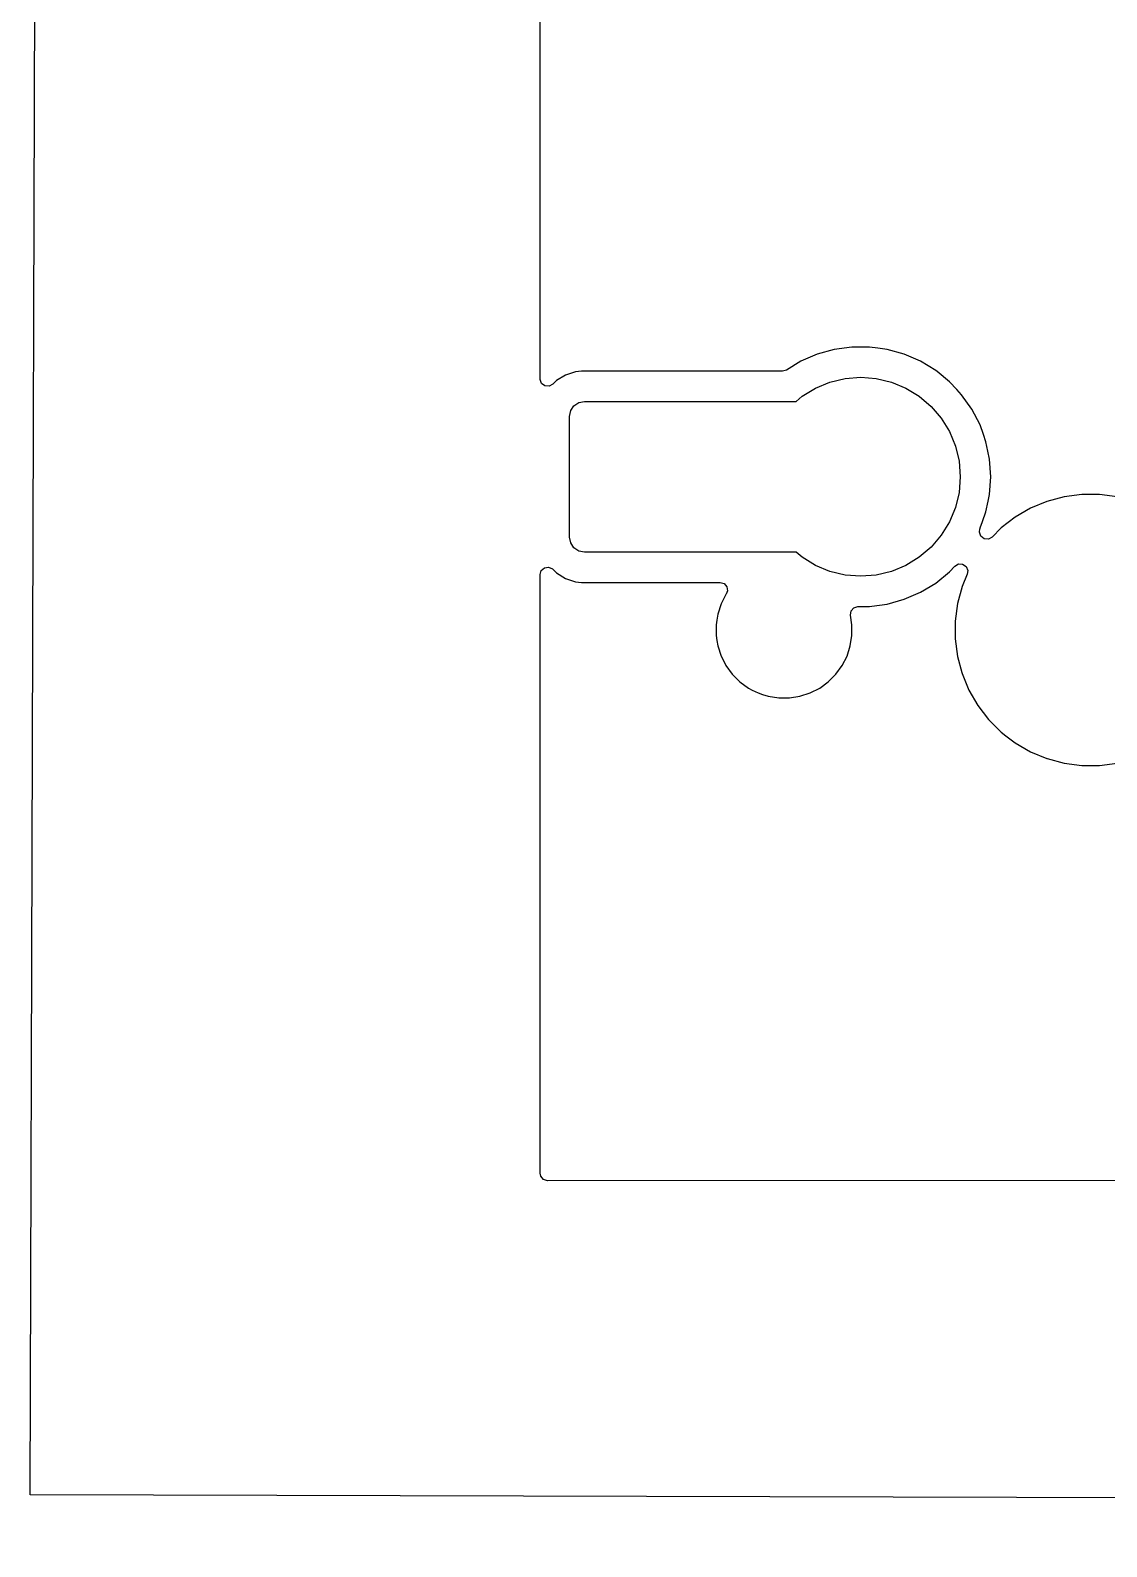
# Model space of a CAD drawing. Header units: millimetres. Extents: x 46 to 4458, y 59 to 1499.
# Drawn here: x 1638.06 to 1655.9, y 832.69 to 857.83 of the extents above; entities that cross this region are included whole.
import ezdxf

# ---------------------------------------------------------------- set-up
doc = ezdxf.new("R2010")
doc.units = ezdxf.units.MM
doc.layers.add('BLACK', color=7, linetype='Continuous')

msp = doc.modelspace()

# ---------------------------------------------------------------- linework, layer by layer
msp.add_lwpolyline([(1739.51188, 833.25441), (1638.06271, 833.5564), (1638.38771, 944.69762), (2107.13583, 944.69762), (2107.13583, 832.69492), (1950.85196, 832.69492)])
at = {"layer": 'BLACK', "linetype": 'Continuous'}
for p, q in [((1646.50862, 852.04812), (1646.50862, 858.53479)), ((1651.10127, 852.45795), (1650.83144, 852.34075)), ((1651.38456, 852.53733), (1651.10127, 852.45795)), ((1651.67602, 852.57739), (1651.38456, 852.53733)), ((1651.38456, 852.53733), (1651.38456, 852.53733)), ((1651.97022, 852.57739), (1651.67602, 852.57739)), ((1651.67602, 852.57739), (1651.67602, 852.57739)), ((1652.10907, 852.5583), (1651.97022, 852.57739)), ((1651.97022, 852.57739), (1651.97022, 852.57739)), ((1652.26167, 852.53733), (1652.10907, 852.5583)), ((1652.26168, 852.53733), (1652.26167, 852.53733)), ((1652.54496, 852.45795), (1652.26168, 852.53733)), ((1652.26168, 852.53733), (1652.26168, 852.53733)), ((1652.81479, 852.34075), (1652.54496, 852.45795)), ((1650.59249, 852.19544), (1650.52806, 852.17739)), ((1650.83144, 852.34075), (1650.59249, 852.19544)), ((1650.83144, 852.34075), (1650.83144, 852.34075)), ((1652.8148, 852.34075), (1652.81479, 852.34075)), ((1653.06616, 852.18789), (1652.8148, 852.34075)), ((1646.50894, 852.03927), (1646.50862, 852.04812)), ((1646.53335, 851.97381), (1646.50894, 852.03927)), ((1646.58929, 851.93194), (1646.53335, 851.97381)), ((1646.7203, 851.96044), (1646.65898, 851.92695)), ((1646.77946, 852.0196), (1646.7203, 851.96044)), ((1646.92878, 852.1117), (1646.77946, 852.0196)), ((1646.92879, 852.1117), (1646.92878, 852.1117)), ((1647.09532, 852.16689), (1646.92879, 852.1117)), ((1647.1981, 852.17739), (1647.09532, 852.16689)), ((1647.09532, 852.16689), (1647.09532, 852.16689)), ((1647.19812, 852.17739), (1647.1981, 852.17739)), ((1650.52806, 852.17739), (1647.19812, 852.17739)), ((1651.07404, 851.89705), (1651.31324, 851.99613)), ((1651.31324, 851.99613), (1651.565, 852.05657)), ((1651.565, 852.05657), (1651.82312, 852.07689)), ((1651.82312, 852.07689), (1652.08124, 852.05657)), ((1652.08124, 852.05657), (1652.333, 851.99613)), ((1652.333, 851.99613), (1652.5722, 851.89705)), ((1653.06617, 852.18789), (1653.06616, 852.18789)), ((1653.08821, 852.16995), (1653.06617, 852.18789)), ((1653.06617, 852.18789), (1653.06617, 852.18789)), ((1653.29438, 852.00223), (1653.08821, 852.16995)), ((1653.29438, 852.00222), (1653.29438, 852.00223)), ((1653.41735, 851.87055), (1653.29438, 852.00222)), ((1653.29438, 852.00222), (1653.29438, 852.00222)), ((1646.65898, 851.92695), (1646.58929, 851.93194)), ((1650.75389, 851.67689), (1650.85327, 851.76177)), ((1650.85327, 851.76177), (1651.07404, 851.89705)), ((1652.5722, 851.89705), (1652.79297, 851.76177)), ((1652.79297, 851.76177), (1652.98985, 851.59361)), ((1653.49519, 851.78721), (1653.41735, 851.87055)), ((1653.66484, 851.54687), (1653.49519, 851.78721)), ((1646.99812, 851.42689), (1647.01715, 851.52256)), ((1647.01715, 851.52256), (1647.07134, 851.60366)), ((1647.07134, 851.60366), (1647.15245, 851.65786)), ((1647.15245, 851.65786), (1647.24812, 851.67689)), ((1647.24812, 851.67689), (1649.29812, 851.67689)), ((1649.29812, 851.67689), (1650.75389, 851.67689)), ((1652.98985, 851.59361), (1653.158, 851.39673)), ((1653.66484, 851.54686), (1653.66484, 851.54687)), ((1653.66484, 851.54687), (1653.66484, 851.54687)), ((1653.80019, 851.28565), (1653.66484, 851.54686)), ((1646.99812, 849.42689), (1646.99812, 851.42689)), ((1653.158, 851.39673), (1653.29328, 851.17597)), ((1653.85575, 851.12932), (1653.80019, 851.28565)), ((1653.29328, 851.17597), (1653.39236, 850.93677)), ((1653.39236, 850.93677), (1653.45281, 850.685)), ((1653.89871, 851.00845), (1653.85575, 851.12932)), ((1653.89871, 851.00843), (1653.89871, 851.00845)), ((1653.93195, 850.84849), (1653.89871, 851.00843)), ((1653.45281, 850.685), (1653.47312, 850.42689)), ((1653.95857, 850.7204), (1653.93195, 850.84849)), ((1653.97864, 850.42689), (1653.95857, 850.7204)), ((1653.47312, 850.42689), (1653.45281, 850.16877)), ((1653.95857, 850.13338), (1653.97864, 850.42689)), ((1653.45281, 850.16877), (1653.39236, 849.91701)), ((1653.89871, 849.84534), (1653.93532, 850.02149)), ((1653.93532, 850.02149), (1653.95857, 850.13338)), ((1654.91012, 850.01674), (1654.63832, 849.90415)), ((1655.19432, 850.09289), (1654.91012, 850.01674)), ((1655.486, 850.13129), (1655.19432, 850.09289)), ((1655.48601, 850.13129), (1655.486, 850.13129)), ((1655.78023, 850.13129), (1655.48601, 850.13129)), ((1655.48601, 850.13129), (1655.48601, 850.13129)), ((1655.78024, 850.13129), (1655.78023, 850.13129)), ((1655.78023, 850.13129), (1655.78023, 850.13129)), ((1656.07192, 850.09289), (1655.78024, 850.13129)), ((1653.39236, 849.91701), (1653.29328, 849.6778)), ((1653.80368, 849.57793), (1653.84166, 849.6848)), ((1653.84166, 849.6848), (1653.89871, 849.84533)), ((1653.89871, 849.84533), (1653.89871, 849.84534)), ((1653.89871, 849.84534), (1653.89871, 849.84534)), ((1654.38351, 849.75704), (1654.15011, 849.57794)), ((1654.38353, 849.75705), (1654.38351, 849.75704)), ((1654.63831, 849.90415), (1654.38353, 849.75705)), ((1654.63832, 849.90415), (1654.63831, 849.90415)), ((1653.158, 849.45704), (1652.98985, 849.26016)), ((1653.29328, 849.6778), (1653.158, 849.45704)), ((1653.78901, 849.50704), (1653.79896, 849.56529)), ((1653.81343, 849.44158), (1653.78901, 849.50704)), ((1653.79896, 849.56529), (1653.80019, 849.56811)), ((1653.80019, 849.56812), (1653.80368, 849.57793)), ((1653.80019, 849.56811), (1653.80019, 849.56812)), ((1653.86936, 849.39971), (1653.81343, 849.44158)), ((1654.00038, 849.42821), (1653.93905, 849.39472)), ((1654.15011, 849.57794), (1654.00038, 849.42821)), ((1647.01715, 849.33122), (1646.99812, 849.42689)), ((1647.07134, 849.25011), (1647.01715, 849.33122)), ((1647.15245, 849.19592), (1647.07134, 849.25011)), ((1647.24812, 849.17689), (1647.15245, 849.19592)), ((1649.17312, 849.17689), (1647.24812, 849.17689)), ((1650.75389, 849.17689), (1649.17312, 849.17689)), ((1650.85327, 849.09201), (1650.75389, 849.17689)), ((1652.98985, 849.26016), (1652.79297, 849.09201)), ((1653.93905, 849.39472), (1653.86936, 849.39971)), ((1646.58111, 848.91845), (1646.65027, 848.9284)), ((1646.65027, 848.9284), (1646.71382, 848.89937)), ((1651.07404, 848.95673), (1650.85327, 849.09201)), ((1651.31324, 848.85764), (1651.07404, 848.95673)), ((1652.5722, 848.95673), (1652.333, 848.85764)), ((1652.79297, 849.09201), (1652.5722, 848.95673)), ((1653.29438, 848.85155), (1653.38261, 848.94602)), ((1653.38261, 848.94602), (1653.44275, 848.98158)), ((1653.44275, 848.98158), (1653.51257, 848.97898)), ((1653.51257, 848.97898), (1653.5699, 848.93904)), ((1653.5699, 848.93904), (1653.59654, 848.87445)), ((1646.50862, 848.80566), (1646.5283, 848.8727)), ((1646.50862, 838.88465), (1646.50862, 848.80566)), ((1646.5283, 848.8727), (1646.58111, 848.91845)), ((1646.71382, 848.89937), (1646.7203, 848.89334)), ((1646.7203, 848.89334), (1646.77946, 848.83418)), ((1646.77946, 848.83418), (1646.92879, 848.74207)), ((1646.92879, 848.74207), (1647.09532, 848.68689)), ((1647.09532, 848.68689), (1647.19811, 848.67639)), ((1647.19811, 848.67639), (1649.12524, 848.67639)), ((1649.12524, 848.67639), (1649.12525, 848.67639)), ((1649.12525, 848.67639), (1649.49217, 848.67639)), ((1649.49217, 848.67639), (1649.55921, 848.6567)), ((1651.565, 848.7972), (1651.31324, 848.85764)), ((1651.82312, 848.77689), (1651.565, 848.7972)), ((1652.08124, 848.7972), (1651.82312, 848.77689)), ((1652.333, 848.85764), (1652.08124, 848.7972)), ((1653.06617, 848.66589), (1653.29438, 848.85155)), ((1653.58779, 848.81393), (1653.50327, 848.60988)), ((1653.59654, 848.87445), (1653.58779, 848.81393)), ((1649.59051, 848.47678), (1649.51008, 848.31893)), ((1649.55921, 848.6567), (1649.60496, 848.6039)), ((1649.59249, 848.47951), (1649.59051, 848.47678)), ((1649.6149, 848.53474), (1649.59249, 848.47951)), ((1649.60496, 848.6039), (1649.6149, 848.53474)), ((1652.54496, 848.39582), (1652.8148, 848.51303)), ((1652.8148, 848.51303), (1653.06617, 848.66589)), ((1653.50327, 848.60988), (1653.42712, 848.32568)), ((1649.51008, 848.31893), (1649.45533, 848.15044)), ((1649.51008, 848.31893), (1649.51008, 848.31893)), ((1651.65367, 848.13299), (1651.66262, 848.20228)), ((1651.66262, 848.20228), (1651.70762, 848.25573)), ((1651.70762, 848.25573), (1651.77437, 848.27637)), ((1651.77437, 848.27637), (1651.77614, 848.27639)), ((1651.77614, 848.27639), (1651.97022, 848.27639)), ((1651.97022, 848.27639), (1652.00528, 848.28121)), ((1652.00528, 848.28121), (1652.26167, 848.31645)), ((1652.26167, 848.31645), (1652.54496, 848.39582)), ((1653.42712, 848.32568), (1653.38872, 848.034)), ((1649.43925, 848.0489), (1649.42762, 847.97547)), ((1649.42762, 847.97547), (1649.42762, 847.79831)), ((1649.45533, 848.15044), (1649.43925, 848.0489)), ((1651.67862, 847.97547), (1651.65367, 848.13299)), ((1651.67862, 847.79831), (1651.67862, 847.97547)), ((1653.38872, 848.034), (1653.38872, 848.03399)), ((1653.38872, 848.03399), (1653.38872, 847.73979)), ((1649.42762, 847.79831), (1649.44065, 847.71601)), ((1649.44065, 847.71601), (1649.45533, 847.62333)), ((1651.65091, 847.62333), (1651.67862, 847.79831)), ((1653.38872, 847.73979), (1653.38872, 847.73977)), ((1653.38872, 847.73977), (1653.4271, 847.44827)), ((1649.45533, 847.62333), (1649.51008, 847.45485)), ((1649.51008, 847.45485), (1649.51008, 847.45485)), ((1649.51008, 847.45485), (1649.57092, 847.33543)), ((1651.51573, 847.297), (1651.59616, 847.45485)), ((1651.59616, 847.45485), (1651.65091, 847.62333)), ((1653.4271, 847.44827), (1653.42712, 847.44809)), ((1653.42712, 847.44809), (1653.49875, 847.18077)), ((1649.57092, 847.33543), (1649.59051, 847.297)), ((1649.59051, 847.297), (1649.69464, 847.15367)), ((1651.4116, 847.15367), (1651.51573, 847.297)), ((1653.49875, 847.18077), (1653.50327, 847.16389)), ((1649.69464, 847.15367), (1649.81991, 847.0284)), ((1649.81991, 847.0284), (1649.96323, 846.92427)), ((1649.96323, 846.92427), (1650.0264, 846.89208)), ((1650.98516, 846.84385), (1651.14301, 846.92427)), ((1651.14301, 846.92427), (1651.28633, 847.0284)), ((1651.28633, 847.0284), (1651.4116, 847.15367)), ((1653.50327, 847.16389), (1653.61585, 846.89209)), ((1650.0264, 846.89208), (1650.12108, 846.84385)), ((1650.12108, 846.84385), (1650.12108, 846.84384)), ((1650.12108, 846.84384), (1650.19297, 846.82049)), ((1650.19297, 846.82049), (1650.28956, 846.7891)), ((1650.28956, 846.7891), (1650.46454, 846.76139)), ((1650.46454, 846.76139), (1650.46454, 846.76139)), ((1650.46454, 846.76139), (1650.6417, 846.76139)), ((1650.6417, 846.76139), (1650.81667, 846.7891)), ((1650.6417, 846.76139), (1650.6417, 846.76139)), ((1650.81667, 846.7891), (1650.98516, 846.84385)), ((1653.61585, 846.89209), (1653.61586, 846.89208)), ((1653.61586, 846.89208), (1653.76296, 846.6373)), ((1653.76296, 846.6373), (1653.76297, 846.63728)), ((1653.76297, 846.63728), (1653.94207, 846.40388)), ((1653.94207, 846.40388), (1653.94207, 846.40387)), ((1653.94207, 846.40387), (1654.1501, 846.19584)), ((1654.1501, 846.19584), (1654.15011, 846.19584)), ((1654.15011, 846.19584), (1654.23047, 846.13418)), ((1654.23047, 846.13418), (1654.38352, 846.01673)), ((1654.38352, 846.01673), (1654.38353, 846.01673)), ((1654.38353, 846.01673), (1654.63831, 845.86963)), ((1654.63831, 845.86963), (1654.63832, 845.86962)), ((1654.63832, 845.86962), (1654.91012, 845.75704)), ((1654.91012, 845.75704), (1654.91013, 845.75704)), ((1654.91013, 845.75704), (1654.91013, 845.75704)), ((1654.91013, 845.75704), (1655.19432, 845.68089)), ((1655.19432, 845.68089), (1655.48601, 845.64249)), ((1655.78023, 845.64249), (1656.07192, 845.68089)), ((1655.48601, 845.64249), (1655.48602, 845.64249)), ((1655.48602, 845.64249), (1655.78022, 845.64249)), ((1655.78022, 845.64249), (1655.78023, 845.64249)), ((1646.51984, 838.8331), (1646.50862, 838.88465)), ((1646.56562, 838.78031), (1646.51984, 838.8331)), ((1646.63266, 838.76065), (1646.56562, 838.78031)), ((1742.31452, 838.79366), (1646.63266, 838.76065))]:
    msp.add_line(p, q, dxfattribs=at)

doc.saveas('drawing.dxf')
